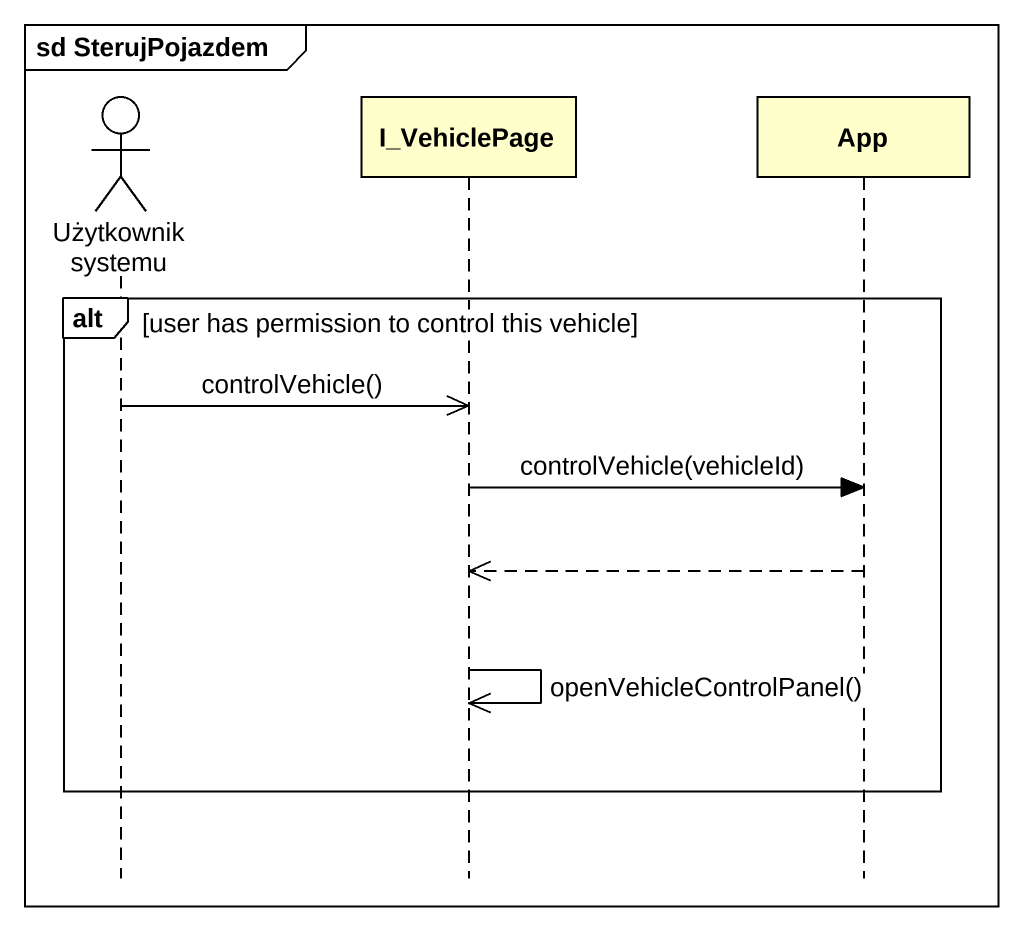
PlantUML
@startuml
mainframe sd SterujPojazdem
hide footbox
actor "Użytkownik systemu" as Użytkownik_systemu
participant I_VehiclePage
participant App

alt user has permission to control this vehicle
  Użytkownik_systemu ->> I_VehiclePage : controlVehicle()
  I_VehiclePage -> App : controlVehicle(vehicleId)
  App -->> I_VehiclePage
  I_VehiclePage ->> I_VehiclePage : openVehicleControlPanel()
end
@enduml
